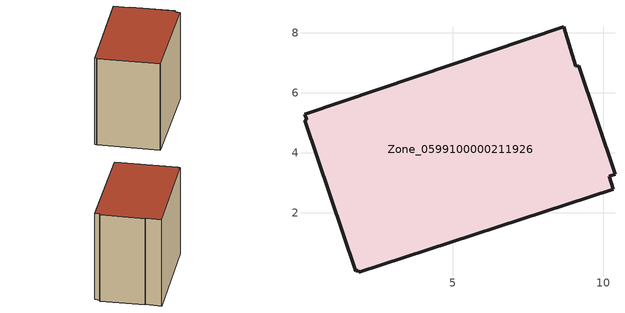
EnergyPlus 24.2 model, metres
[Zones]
Zone_0599100000211926
 floor ground (C_G): 9.19,6.9 10.4,3.29 10.21,3.22 10.35,2.79 1.87,0.03 1.85,0.09 1.76,0.05 0.06,5.09 0.13,5.11 0.07,5.29 8.7,8.19 9.1,6.88 z0.55
 wall outside (C_F): 1.87,0.03 10.35,2.79 10.21,3.22 10.4,3.29 9.19,6.9 9.1,6.88 8.7,8.19 0.07,5.29 0.13,5.11 0.06,5.09 1.76,0.05 1.85,0.09 1.87,0.03 z0.55:8.64
 roof outside (C_R): 10.4,3.29 9.19,6.9 9.1,6.88 8.7,8.19 0.07,5.29 0.13,5.11 0.06,5.09 1.76,0.05 1.85,0.09 1.87,0.03 10.35,2.79 10.21,3.22 z8.64
[BUILDING]
Pand.0599100000211926: North Axis=0; Terrain=City; Loads Convergence Tolerance Value=0.04; Temperature Convergence Tolerance Value=0.4; Solar Distribution=FullExterior; Maximum Number of Warmup Days=25; Minimum Number of Warmup Days=1
[Site:Location]
Rotterdam.The.Hague.AP_ZH_NLD Design_Conditions: Latitude=51.96; Longitude=4.45; Time Zone=1; Elevation=-4.5
[SITE:GROUNDTEMPERATURE:BUILDINGSURFACE]
18, 18, 18, 18, 18, 18, 18, 18, 18, 18, 18, 18
[MATERIAL] Thermal Absorptance=0.9; Solar Absorptance=0.7; Visible Absorptance=0.7
Name | Roughness | Thickness | Conductivity | Density | Specific Heat
G.TC.1965-1974 | MediumSmooth | 0.15 | 0.882353 | 540 | 1210
F.TC.1965-1974 | Rough | 0.3 | 0.697674 | 1920 | 840
R.TC.1965-1974 | MediumRough | 0.2 | 0.232558 | 1500 | 1000
[CONSTRUCTION]
C_G: G.TC.1965-1974
C_F: F.TC.1965-1974
C_R: R.TC.1965-1974
[ZONE]
Zone_0599100000211926: Type=1; Multiplier=1; Ceiling Height=Autocalculate; Volume=Autocalculate; Floor Area=autocalculate; Part of Total Floor Area=Yes
[ZONEINFILTRATION:DESIGNFLOWRATE]
Infil_Zone_0599100000211926: Zone or ZoneList or Space or SpaceList=Zone_0599100000211926; Schedule=AlwaysOn; Design Flow Rate Calculation Method=Flow/Area; Flow Rate per Floor Area=0.003; Constant Term Coefficient=1; Temperature Term Coefficient=0; Velocity Term Coefficient=0; Velocity Squared Term Coefficient=0
[HVACTEMPLATE:ZONE:IDEALLOADSAIRSYSTEM]
Zone_0599100000211926: Maximum Heating Supply Air Temperature=50; Minimum Cooling Supply Air Temperature=13; Maximum Heating Supply Air Humidity Ratio=0.0156; Minimum Cooling Supply Air Humidity Ratio=0.0077; Heating Limit=NoLimit; Cooling Limit=NoLimit; Dehumidification Control Type=ConstantSensibleHeatRatio; Cooling Sensible Heat Ratio=0.7; Dehumidification Setpoint=60; Humidification Control Type=None; Humidification Setpoint=30; Outdoor Air Method=None; Outdoor Air Flow Rate per Person=0.00944; Outdoor Air Flow Rate per Zone Floor Area=0; Outdoor Air Flow Rate per Zone=0; Demand Controlled Ventilation Type=None; Outdoor Air Economizer Type=NoEconomizer; Heat Recovery Type=None; Sensible Heat Recovery Effectiveness=0.7; Latent Heat Recovery Effectiveness=0.65
[ZONECONTROL:THERMOSTAT]
ThermostatControl_Zone_0599100000211926: Zone or ZoneList=Zone_0599100000211926; Control Type Schedule=DualSetpointControlType; Control 1=Thermostat_Zone_0599100000211926; Temperature Difference Between Cutout And Setpoint=0
[THERMOSTATSETPOINT:DUALSETPOINT]
Thermostat_Zone_0599100000211926: Heating Setpoint Temperature Schedule=HeatingSetpoint_Zone_0599100000211926; Cooling Setpoint Temperature Schedule=CoolingSetpoint_Zone_0599100000211926
[SCHEDULE:COMPACT]
HeatingSetpoint_Zone_0599100000211926: Through: 12/31, For: AllDays, Until: 24:00, 21
CoolingSetpoint_Zone_0599100000211926: Through: 12/31, For: AllDays, Until: 24:00, 24
DualSetpointControlType: Through: 12/31, For: AllDays, Until: 24:00, 4
AlwaysOn: Through: 12/31, For: AllDays, Until: 24:00, 1
